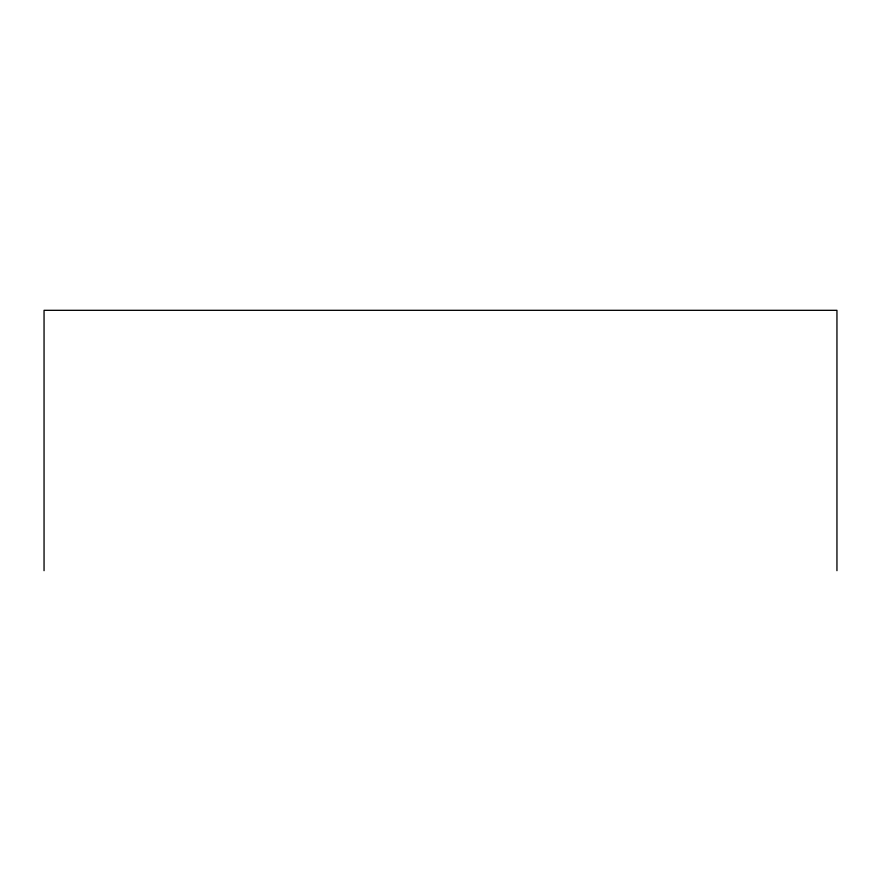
<?xml version="1.0" encoding="UTF-8"?>
<svg xmlns="http://www.w3.org/2000/svg" width="881" height="881" viewBox="0 0 881 881"><rect width="100%" height="100%" fill="white"/><g stroke="black" fill="none" stroke-linecap="round" stroke-linejoin="round"><path stroke-width="1.32" d="M836.95 570.679L836.95 310.321L44.05 310.321L44.05 570.679"/></g></svg>
